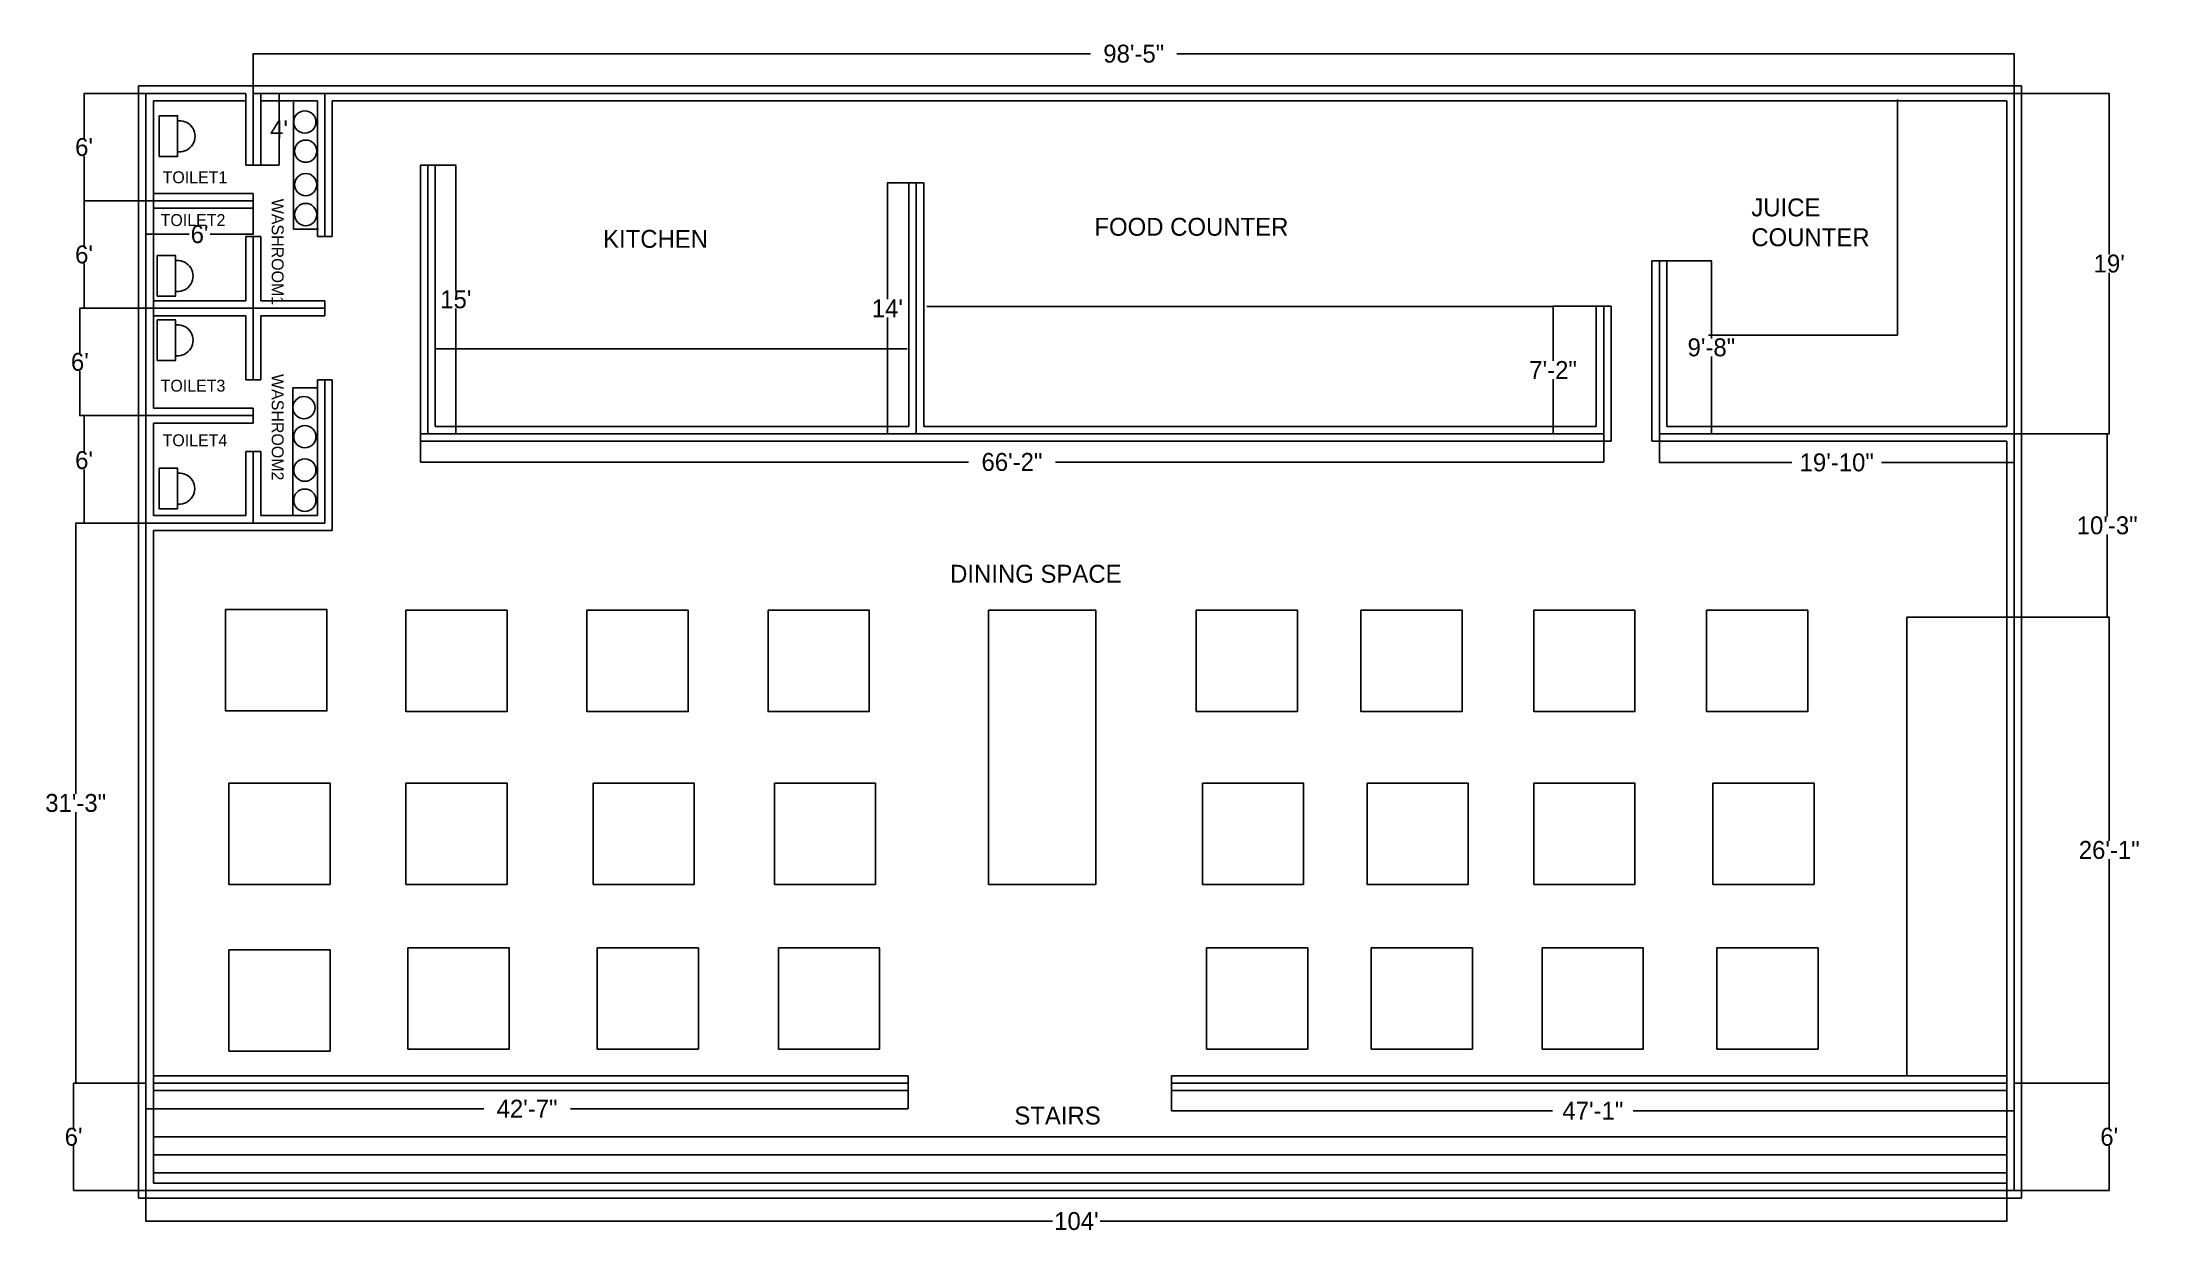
# Model space of a CAD drawing. Header units: feet. Extents: x 295 to 1705, y -1072 to -274.
import ezdxf

# ---------------------------------------------------------------- set-up
doc = ezdxf.new("R2010")
doc.units = ezdxf.units.FT
doc.header["$MEASUREMENT"] = 0
doc.dimstyles.get("Standard").update_dxf_attribs({"dimtxt": 12, "dimasz": 0.18, "dimexe": 0.18, "dimexo": 0.0625, "dimgap": 0.09, "dimtad": 0, "dimtih": 1, "dimtoh": 1, "dimdec": 0, "dimzin": 0, "dimdsep": 46, "dimlunit": 4, "dimtxsty": 'Standard', "dimcen": 0.09, "dimadec": 0, "dimazin": 0, "dimtfac": 1, "dimtdec": 0, "dimtofl": 0, "dimtmove": 0, "dimatfit": 3, "dimfxl": 1, "dimtolj": 1, "dimtzin": 0, "dimarcsym": 0})

# ---------------------------------------------------------------- blocks, each defined once
blk = doc.blocks.new('*D13')
at = {"color": 0, "lineweight": -2}
for p, q in [((1618.4, -308.3), (1682.4, -308.3)), ((1682.2, -308.5), (1682.2, -416.3)), ((1682.2, -536.3), (1682.2, -428.5)), ((1618.4, -536.5), (1682.4, -536.5))]:
    blk.add_line(p, q, dxfattribs=at)
at = {"color": 0}
for points in [[(1682.2, -308.5), (1682.2, -308.5), (1682.2, -308.3)], [(1682.2, -536.3), (1682.2, -536.3), (1682.2, -536.5)]]:
    blk.add_solid(points, dxfattribs=at)
at = {"layer": 'Defpoints', "color": 0}
for p in [(1618.4, -308.3), (1618.4, -536.5), (1682.2, -536.5)]:
    blk.add_point(p, dxfattribs=at)
at = {"color": 0, "insert": (1682.2, -422.4), "char_height": 12, "attachment_point": 5}
blk.add_mtext("\\A1;19'", dxfattribs=at)
blk = doc.blocks.new('*D14')
at = {"color": 0, "lineweight": -2}
for p, q in [((1618.4, -536.5), (1681, -536.5)), ((1680.8, -536.7), (1680.8, -591.8)), ((1680.8, -659.1), (1680.8, -604)), ((1618.4, -659.3), (1681, -659.3))]:
    blk.add_line(p, q, dxfattribs=at)
at = {"color": 0}
for points in [[(1680.8, -536.7), (1680.9, -536.7), (1680.8, -536.5)], [(1680.8, -659.1), (1680.9, -659.1), (1680.8, -659.3)]]:
    blk.add_solid(points, dxfattribs=at)
at = {"layer": 'Defpoints', "color": 0}
for p in [(1618.4, -536.5), (1680.8, -536.5), (1618.4, -659.3)]:
    blk.add_point(p, dxfattribs=at)
at = {"color": 0, "insert": (1680.8, -597.9), "char_height": 12, "attachment_point": 5}
blk.add_mtext('\\A1;10\'-3"', dxfattribs=at)
blk = doc.blocks.new('*D15')
at = {"color": 0, "lineweight": -2}
for p, q in [((1618.4, -659.3), (1682.4, -659.3)), ((1682.2, -659.4), (1682.2, -809.4)), ((1682.2, -971.6), (1682.2, -821.6)), ((1618.4, -971.8), (1682.4, -971.8))]:
    blk.add_line(p, q, dxfattribs=at)
at = {"color": 0}
for points in [[(1682.2, -659.4), (1682.2, -659.4), (1682.2, -659.3)], [(1682.2, -971.6), (1682.2, -971.6), (1682.2, -971.8)]]:
    blk.add_solid(points, dxfattribs=at)
at = {"layer": 'Defpoints', "color": 0}
for p in [(1618.4, -659.3), (1618.4, -971.8), (1682.2, -971.8)]:
    blk.add_point(p, dxfattribs=at)
at = {"color": 0, "insert": (1682.2, -815.5), "char_height": 12, "attachment_point": 5}
blk.add_mtext('\\A1;26\'-1"', dxfattribs=at)
blk = doc.blocks.new('*D16')
at = {"color": 0, "lineweight": -2}
for p, q in [((1618.4, -971.8), (1682.4, -971.8)), ((1682.2, -971.9), (1682.2, -1001.7)), ((1682.2, -1043.6), (1682.2, -1013.9)), ((1618.4, -1043.8), (1682.4, -1043.8))]:
    blk.add_line(p, q, dxfattribs=at)
at = {"color": 0}
for points in [[(1682.2, -971.9), (1682.2, -971.9), (1682.2, -971.8)], [(1682.2, -1043.6), (1682.2, -1043.6), (1682.2, -1043.8)]]:
    blk.add_solid(points, dxfattribs=at)
at = {"layer": 'Defpoints', "color": 0}
for p in [(1618.4, -971.8), (1618.4, -1043.8), (1682.2, -1043.8)]:
    blk.add_point(p, dxfattribs=at)
at = {"color": 0, "insert": (1682.2, -1007.8), "char_height": 12, "attachment_point": 5}
blk.add_mtext("\\A1;6'", dxfattribs=at)
blk = doc.blocks.new('*D17')
at = {"color": 0, "lineweight": -2}
for p, q in [((365.1, -308.3), (323.4, -308.3)), ((323.6, -308.5), (323.6, -338.2)), ((323.6, -380.1), (323.6, -350.4)), ((365.1, -380.3), (323.4, -380.3))]:
    blk.add_line(p, q, dxfattribs=at)
at = {"color": 0}
for points in [[(323.5, -308.5), (323.6, -308.5), (323.6, -308.3)], [(323.5, -380.1), (323.6, -380.1), (323.6, -380.3)]]:
    blk.add_solid(points, dxfattribs=at)
at = {"layer": 'Defpoints', "color": 0}
for p in [(323.6, -308.3), (365.1, -308.3), (365.1, -380.3)]:
    blk.add_point(p, dxfattribs=at)
at = {"color": 0, "insert": (323.6, -344.3), "char_height": 12, "attachment_point": 5}
blk.add_mtext("\\A1;6'", dxfattribs=at)
blk = doc.blocks.new('*D18')
at = {"color": 0, "lineweight": -2}
for p, q in [((365.1, -380.3), (323.4, -380.3)), ((323.6, -380.5), (323.6, -410.2)), ((323.6, -452.1), (323.6, -422.4)), ((365.1, -452.3), (323.4, -452.3))]:
    blk.add_line(p, q, dxfattribs=at)
at = {"color": 0}
for points in [[(323.5, -380.5), (323.6, -380.5), (323.6, -380.3)], [(323.5, -452.1), (323.6, -452.1), (323.6, -452.3)]]:
    blk.add_solid(points, dxfattribs=at)
at = {"layer": 'Defpoints', "color": 0}
for p in [(323.6, -380.3), (365.1, -380.3), (365.1, -452.3)]:
    blk.add_point(p, dxfattribs=at)
at = {"color": 0, "insert": (323.6, -416.3), "char_height": 12, "attachment_point": 5}
blk.add_mtext("\\A1;6'", dxfattribs=at)
blk = doc.blocks.new('*D19')
at = {"color": 0, "lineweight": -2}
for p, q in [((365.1, -452.3), (320.6, -452.3)), ((320.8, -452.5), (320.8, -482.2)), ((320.8, -524.1), (320.8, -494.4)), ((365.1, -524.3), (320.6, -524.3))]:
    blk.add_line(p, q, dxfattribs=at)
at = {"color": 0}
for points in [[(320.8, -452.5), (320.8, -452.5), (320.8, -452.3)], [(320.8, -524.1), (320.8, -524.1), (320.8, -524.3)]]:
    blk.add_solid(points, dxfattribs=at)
at = {"layer": 'Defpoints', "color": 0}
for p in [(320.8, -452.3), (365.1, -452.3), (365.1, -524.3)]:
    blk.add_point(p, dxfattribs=at)
at = {"color": 0, "insert": (320.8, -488.3), "char_height": 12, "attachment_point": 5}
blk.add_mtext("\\A1;6'", dxfattribs=at)
blk = doc.blocks.new('*D20')
at = {"color": 0, "lineweight": -2}
for p, q in [((365.1, -524.3), (323.4, -524.3)), ((323.6, -524.5), (323.6, -548.1)), ((323.6, -596.1), (323.6, -560.3)), ((365.1, -596.3), (323.4, -596.3))]:
    blk.add_line(p, q, dxfattribs=at)
at = {"color": 0}
for points in [[(323.5, -524.5), (323.6, -524.5), (323.6, -524.3)], [(323.5, -596.1), (323.6, -596.1), (323.6, -596.3)]]:
    blk.add_solid(points, dxfattribs=at)
at = {"layer": 'Defpoints', "color": 0}
for p in [(323.6, -524.3), (365.1, -524.3), (365.1, -596.3)]:
    blk.add_point(p, dxfattribs=at)
at = {"color": 0, "insert": (323.6, -554.2), "char_height": 12, "attachment_point": 5}
blk.add_mtext("\\A1;6'", dxfattribs=at)
blk = doc.blocks.new('*D21')
at = {"color": 0, "lineweight": -2}
for p, q in [((365.1, -596.3), (317.9, -596.3)), ((318, -596.5), (318, -777.9)), ((318, -971.6), (318, -790.1)), ((365.1, -971.8), (317.9, -971.8))]:
    blk.add_line(p, q, dxfattribs=at)
at = {"color": 0}
for points in [[(318, -596.5), (318.1, -596.5), (318, -596.3)], [(318, -971.6), (318.1, -971.6), (318, -971.8)]]:
    blk.add_solid(points, dxfattribs=at)
at = {"layer": 'Defpoints', "color": 0}
for p in [(365.1, -596.3), (318, -971.8), (365.1, -971.8)]:
    blk.add_point(p, dxfattribs=at)
at = {"color": 0, "insert": (318, -784), "char_height": 12, "attachment_point": 5}
blk.add_mtext('\\A1;31\'-3"', dxfattribs=at)
blk = doc.blocks.new('*D22')
at = {"color": 0, "lineweight": -2}
for p, q in [((365.1, -971.8), (316.5, -971.8)), ((316.6, -971.9), (316.6, -1001.7)), ((316.6, -1043.6), (316.6, -1013.9)), ((365.1, -1043.8), (316.5, -1043.8))]:
    blk.add_line(p, q, dxfattribs=at)
at = {"color": 0}
for points in [[(316.6, -971.9), (316.7, -971.9), (316.6, -971.8)], [(316.6, -1043.6), (316.7, -1043.6), (316.6, -1043.8)]]:
    blk.add_solid(points, dxfattribs=at)
at = {"layer": 'Defpoints', "color": 0}
for p in [(365.1, -971.8), (316.6, -1043.8), (365.1, -1043.8)]:
    blk.add_point(p, dxfattribs=at)
at = {"color": 0, "insert": (316.6, -1007.8), "char_height": 12, "attachment_point": 5}
blk.add_mtext("\\A1;6'", dxfattribs=at)
blk = doc.blocks.new('*D24')
at = {"color": 0, "lineweight": -2}
for p, q in [((365.1, -380.3), (365.1, -402.9)), ((437.1, -380.3), (437.1, -402.9)), ((365.3, -402.7), (394.1, -402.7)), ((437, -402.7), (408.2, -402.7))]:
    blk.add_line(p, q, dxfattribs=at)
at = {"color": 0}
for points in [[(365.3, -402.7), (365.3, -402.7), (365.1, -402.7)], [(437, -402.7), (437, -402.7), (437.1, -402.7)]]:
    blk.add_solid(points, dxfattribs=at)
at = {"layer": 'Defpoints', "color": 0}
for p in [(365.1, -380.3), (437.1, -380.3), (365.1, -402.7)]:
    blk.add_point(p, dxfattribs=at)
at = {"color": 0, "insert": (401.1, -402.7), "char_height": 12, "attachment_point": 5}
blk.add_mtext("\\A1;6'", dxfattribs=at)
blk = doc.blocks.new('*D25')
at = {"color": 0, "lineweight": -2}
for p, q in [((437.2, -308.3), (454.6, -308.3)), ((454.4, -308.5), (454.4, -326.2)), ((454.4, -356.1), (454.4, -338.4)), ((437.2, -356.3), (454.6, -356.3))]:
    blk.add_line(p, q, dxfattribs=at)
at = {"color": 0}
for points in [[(454.4, -308.5), (454.5, -308.5), (454.4, -308.3)], [(454.4, -356.1), (454.5, -356.1), (454.4, -356.3)]]:
    blk.add_solid(points, dxfattribs=at)
at = {"layer": 'Defpoints', "color": 0}
for p in [(437.1, -308.3), (454.4, -308.3), (437.1, -356.3)]:
    blk.add_point(p, dxfattribs=at)
at = {"color": 0, "insert": (454.4, -332.3), "char_height": 12, "attachment_point": 5}
blk.add_mtext("\\A1;4'", dxfattribs=at)
blk = doc.blocks.new('*D28')
at = {"color": 0, "lineweight": -2}
for p, q in [((549.2, -536.6), (549.2, -555.5)), ((1343.1, -536.6), (1343.1, -555.5)), ((549.3, -555.4), (917, -555.4)), ((1342.9, -555.4), (975.2, -555.4))]:
    blk.add_line(p, q, dxfattribs=at)
at = {"color": 0}
for points in [[(549.3, -555.3), (549.3, -555.4), (549.2, -555.4)], [(1342.9, -555.3), (1342.9, -555.4), (1343.1, -555.4)]]:
    blk.add_solid(points, dxfattribs=at)
at = {"layer": 'Defpoints', "color": 0}
for p in [(549.2, -536.5), (1343.1, -536.5), (1343.1, -555.4)]:
    blk.add_point(p, dxfattribs=at)
at = {"color": 0, "insert": (946.1, -555.4), "char_height": 12, "attachment_point": 5}
blk.add_mtext('\\A1;66\'-2"', dxfattribs=at)
blk = doc.blocks.new('*D29')
at = {"color": 0, "lineweight": -2}
for p, q in [((549.2, -356.3), (573.2, -356.3)), ((573, -356.5), (573, -440.3)), ((573, -536.3), (573, -452.5)), ((549.2, -536.5), (573.2, -536.5))]:
    blk.add_line(p, q, dxfattribs=at)
at = {"color": 0}
for points in [[(573, -356.5), (573, -356.5), (573, -356.3)], [(573, -536.3), (573, -536.3), (573, -536.5)]]:
    blk.add_solid(points, dxfattribs=at)
at = {"layer": 'Defpoints', "color": 0}
for p in [(549.2, -356.3), (549.2, -536.5), (573, -536.5)]:
    blk.add_point(p, dxfattribs=at)
at = {"color": 0, "insert": (573, -446.4), "char_height": 12, "attachment_point": 5}
blk.add_mtext("\\A1;15'", dxfattribs=at)
blk = doc.blocks.new('*D30')
at = {"color": 0, "lineweight": -2}
for p, q in [((881.9, -368.3), (862.3, -368.3)), ((862.5, -368.5), (862.5, -446.3)), ((862.5, -536.3), (862.5, -458.5)), ((881.9, -536.5), (862.3, -536.5))]:
    blk.add_line(p, q, dxfattribs=at)
at = {"color": 0}
for points in [[(862.4, -368.5), (862.5, -368.5), (862.5, -368.3)], [(862.4, -536.3), (862.5, -536.3), (862.5, -536.5)]]:
    blk.add_solid(points, dxfattribs=at)
at = {"layer": 'Defpoints', "color": 0}
for p in [(862.5, -368.3), (881.9, -368.3), (881.9, -536.5)]:
    blk.add_point(p, dxfattribs=at)
at = {"color": 0, "insert": (862.5, -452.4), "char_height": 12, "attachment_point": 5}
blk.add_mtext("\\A1;14'", dxfattribs=at)
blk = doc.blocks.new('*D31')
at = {"color": 0, "lineweight": -2}
for p, q in [((1343, -451), (1308.9, -451)), ((1309.1, -451.1), (1309.1, -487.6)), ((1309.1, -536.3), (1309.1, -499.8)), ((1343, -536.5), (1308.9, -536.5))]:
    blk.add_line(p, q, dxfattribs=at)
at = {"color": 0}
for points in [[(1309.1, -451.1), (1309.1, -451.1), (1309.1, -451)], [(1309.1, -536.3), (1309.1, -536.3), (1309.1, -536.5)]]:
    blk.add_solid(points, dxfattribs=at)
at = {"layer": 'Defpoints', "color": 0}
for p in [(1343.1, -451), (1309.1, -536.5), (1343.1, -536.5)]:
    blk.add_point(p, dxfattribs=at)
at = {"color": 0, "insert": (1309.1, -493.7), "char_height": 12, "attachment_point": 5}
blk.add_mtext('\\A1;7\'-2"', dxfattribs=at)
blk = doc.blocks.new('*D32')
at = {"color": 0, "lineweight": -2}
for p, q in [((1380.4, -420.6), (1415.5, -420.6)), ((1415.3, -420.8), (1415.3, -472.5)), ((1415.3, -536.3), (1415.3, -484.6)), ((1380.4, -536.5), (1415.5, -536.5))]:
    blk.add_line(p, q, dxfattribs=at)
at = {"color": 0}
for points in [[(1415.3, -420.8), (1415.3, -420.8), (1415.3, -420.6)], [(1415.3, -536.3), (1415.3, -536.3), (1415.3, -536.5)]]:
    blk.add_solid(points, dxfattribs=at)
at = {"layer": 'Defpoints', "color": 0}
for p in [(1380.4, -420.6), (1380.4, -536.5), (1415.3, -536.5)]:
    blk.add_point(p, dxfattribs=at)
at = {"color": 0, "insert": (1415.3, -478.6), "char_height": 12, "attachment_point": 5}
blk.add_mtext('\\A1;9\'-8"', dxfattribs=at)
blk = doc.blocks.new('*D33')
at = {"color": 0, "lineweight": -2}
for p, q in [((1380.4, -536.6), (1380.4, -555.8)), ((1618.4, -536.6), (1618.4, -555.8)), ((1380.6, -555.7), (1469.3, -555.7)), ((1618.2, -555.7), (1529.5, -555.7))]:
    blk.add_line(p, q, dxfattribs=at)
at = {"color": 0}
for points in [[(1380.6, -555.6), (1380.6, -555.7), (1380.4, -555.7)], [(1618.2, -555.6), (1618.2, -555.7), (1618.4, -555.7)]]:
    blk.add_solid(points, dxfattribs=at)
at = {"layer": 'Defpoints', "color": 0}
for p in [(1380.4, -536.5), (1618.4, -536.5), (1380.4, -555.7)]:
    blk.add_point(p, dxfattribs=at)
at = {"color": 0, "insert": (1499.4, -555.7), "char_height": 12, "attachment_point": 5}
blk.add_mtext('\\A1;19\'-10"', dxfattribs=at)
blk = doc.blocks.new('*D34')
at = {"color": 0, "lineweight": -2}
for p, q in [((1053.1, -971.8), (1053.1, -990.5)), ((1618.4, -971.8), (1618.4, -990.5)), ((1053.3, -990.3), (1308.7, -990.3)), ((1618.2, -990.3), (1362.8, -990.3))]:
    blk.add_line(p, q, dxfattribs=at)
at = {"color": 0}
for points in [[(1053.3, -990.3), (1053.3, -990.4), (1053.1, -990.3)], [(1618.2, -990.3), (1618.2, -990.4), (1618.4, -990.3)]]:
    blk.add_solid(points, dxfattribs=at)
at = {"layer": 'Defpoints', "color": 0}
for p in [(1053.1, -971.8), (1618.4, -971.8), (1618.4, -990.3)]:
    blk.add_point(p, dxfattribs=at)
at = {"color": 0, "insert": (1335.8, -990.3), "char_height": 12, "attachment_point": 5}
blk.add_mtext('\\A1;47\'-1"', dxfattribs=at)
blk = doc.blocks.new('*D35')
at = {"color": 0, "lineweight": -2}
for p, q in [((365.1, -971.8), (365.1, -989.1)), ((876.4, -971.8), (876.4, -989.1)), ((365.3, -988.9), (591.7, -988.9)), ((876.2, -988.9), (649.9, -988.9))]:
    blk.add_line(p, q, dxfattribs=at)
at = {"color": 0}
for points in [[(365.3, -988.9), (365.3, -989), (365.1, -988.9)], [(876.2, -988.9), (876.2, -989), (876.4, -988.9)]]:
    blk.add_solid(points, dxfattribs=at)
at = {"layer": 'Defpoints', "color": 0}
for p in [(365.1, -971.8), (876.4, -971.8), (365.1, -988.9)]:
    blk.add_point(p, dxfattribs=at)
at = {"color": 0, "insert": (620.8, -988.9), "char_height": 12, "attachment_point": 5}
blk.add_mtext('\\A1;42\'-7"', dxfattribs=at)
blk = doc.blocks.new('*D37')
at = {"color": 0, "lineweight": -2}
for p, q in [((437.1, -308.2), (437.1, -281.5)), ((437.3, -281.7), (998.7, -281.7)), ((1618.2, -281.7), (1056.8, -281.7)), ((1618.4, -308.2), (1618.4, -281.5))]:
    blk.add_line(p, q, dxfattribs=at)
at = {"color": 0}
for points in [[(437.3, -281.7), (437.3, -281.8), (437.1, -281.7)], [(1618.2, -281.7), (1618.2, -281.8), (1618.4, -281.7)]]:
    blk.add_solid(points, dxfattribs=at)
at = {"layer": 'Defpoints', "color": 0}
for p in [(437.1, -281.7), (437.1, -308.3), (1618.4, -308.3)]:
    blk.add_point(p, dxfattribs=at)
at = {"color": 0, "insert": (1027.8, -281.7), "char_height": 12, "attachment_point": 5}
blk.add_mtext('\\A1;98\'-5"', dxfattribs=at)
blk = doc.blocks.new('*D38')
at = {"color": 0, "lineweight": -2}
for p, q in [((365.1, -1043.8), (365.1, -1064.5)), ((1613.4, -1043.8), (1613.4, -1064.5)), ((365.3, -1064.3), (973.2, -1064.3)), ((1613.2, -1064.3), (1005.3, -1064.3))]:
    blk.add_line(p, q, dxfattribs=at)
at = {"color": 0}
for points in [[(365.3, -1064.3), (365.3, -1064.4), (365.1, -1064.3)], [(1613.2, -1064.3), (1613.2, -1064.4), (1613.4, -1064.3)]]:
    blk.add_solid(points, dxfattribs=at)
at = {"layer": 'Defpoints', "color": 0}
for p in [(365.1, -1043.8), (1613.4, -1043.8), (365.1, -1064.3)]:
    blk.add_point(p, dxfattribs=at)
at = {"color": 0, "insert": (989.3, -1064.3), "char_height": 12, "attachment_point": 5}
blk.add_mtext("\\A1;104'", dxfattribs=at)

msp = doc.modelspace()

# ---------------------------------------------------------------- linework, layer by layer
for p, q in [((360.1, -308.3), (360.1, -303.3)), ((365.1, -303.3), (360.1, -303.3)), ((360.1, -308.3), (360.1, -380.3)), ((365.1, -303.3), (1618.4, -303.3)), ((365.1, -303.3), (1618.4, -303.3)), ((365.1, -308.3), (365.1, -380.3)), ((370.1, -308.3), (365.1, -308.3)), ((370.1, -308.3), (432.1, -308.3)), ((432.1, -308.3), (432.1, -356.3)), ((437.1, -308.3), (437.1, -356.3)), ((437.1, -308.3), (1618.4, -308.3)), ((442.1, -308.3), (442.1, -356.3)), ((485.1, -404.3), (485.1, -308.3)), ((1618.4, -303.3), (1623.4, -303.3)), ((1618.4, -308.3), (1618.4, -536.5)), ((1623.4, -308.3), (1623.4, -303.3)), ((1623.4, -308.3), (1623.4, -536.5)), ((370.1, -313.3), (432.1, -313.3)), ((370.1, -313.3), (370.1, -380.3)), ((442.1, -313.3), (480.1, -313.3)), ((464.2, -314.2), (464.2, -399.3)), ((480.1, -404.3), (480.1, -313.3)), ((490.1, -404.3), (490.1, -313.3)), ((490.1, -313.3), (1613.4, -313.3)), ((1540.1, -470.4), (1540.1, -312.3)), ((1613.4, -313.3), (1613.4, -531.5)), ((432.1, -356.3), (442.1, -356.3)), ((549.2, -356.3), (549.2, -536.5)), ((554.2, -356.3), (554.2, -536.5)), ((559.2, -356.3), (559.2, -531.5)), ((360.1, -380.3), (360.1, -452.3)), ((365.1, -380.3), (365.1, -452.3)), ((365.1, -380.3), (437.1, -380.3)), ((370.1, -375.3), (437.1, -375.3)), ((370.1, -380.3), (370.1, -452.3)), ((437.1, -375.3), (437.1, -385.3)), ((876.9, -368.3), (876.9, -531.5)), ((881.9, -368.3), (881.9, -536.5)), ((881.9, -368.3), (886.9, -368.3)), ((886.9, -368.3), (886.9, -531.5)), ((370.1, -385.3), (437.1, -385.3)), ((432.1, -447.3), (432.1, -404.3)), ((432.1, -404.3), (442.1, -404.3)), ((437.1, -452.3), (437.1, -404.3)), ((442.1, -447.3), (442.1, -404.3)), ((464.2, -399.3), (480.9, -399.3)), ((480.1, -404.3), (490.1, -404.3)), ((1375.4, -420.6), (1375.4, -536.5)), ((1375.4, -420.6), (1385.4, -420.6)), ((1380.4, -420.6), (1380.4, -536.5)), ((1385.4, -420.6), (1385.4, -531.5)), ((370.1, -447.3), (432.1, -447.3)), ((442.1, -447.3), (485.1, -447.3)), ((485.1, -447.3), (485.1, -457.3)), ((1338.1, -451), (1338.1, -531.5)), ((1348.1, -451), (1338.1, -451)), ((1343.1, -451), (1343.1, -536.5)), ((1348.1, -451), (1348.1, -536.5)), ((360.1, -452.3), (360.1, -524.3)), ((365.1, -452.3), (365.1, -524.3)), ((365.1, -452.3), (485.1, -452.3)), ((370.1, -452.3), (370.1, -519.3)), ((370.1, -457.3), (432.1, -457.3)), ((432.1, -500.3), (432.1, -457.3)), ((437.1, -500.3), (437.1, -452.3)), ((442.1, -500.3), (442.1, -457.3)), ((442.1, -457.3), (485.1, -457.3)), ((1309.1, -451.1), (888.9, -451.1)), ((1413.3, -470.4), (1540.1, -470.4)), ((559.3, -479.5), (875.8, -479.5)), ((432.1, -500.3), (442.1, -500.3)), ((480.3, -505.6), (463.7, -505.6)), ((463.7, -505.6), (463.7, -590.7)), ((480.1, -500.3), (480.1, -591.3)), ((480.1, -500.3), (490.1, -500.3)), ((485.1, -500.3), (485.1, -596.3)), ((490.1, -601.3), (490.1, -500.3)), ((370.1, -519.3), (437.1, -519.3)), ((437.1, -519.3), (437.1, -529.3)), ((360.1, -524.3), (360.1, -596.3)), ((365.1, -524.3), (365.1, -596.3)), ((365.1, -524.3), (437.1, -524.3)), ((370.1, -529.3), (370.1, -591.3)), ((370.1, -529.3), (437.1, -529.3)), ((559.2, -531.5), (876.9, -531.5)), ((886.9, -531.5), (1338.1, -531.5)), ((1385.4, -531.5), (1613.4, -531.5)), ((432.1, -548.3), (432.1, -591.3)), ((432.1, -548.3), (442.1, -548.3)), ((437.1, -548.3), (437.1, -596.3)), ((442.1, -548.3), (442.1, -591.3)), ((549.2, -536.5), (1343.1, -536.5)), ((549.2, -541.5), (1343.1, -541.5)), ((1343.1, -541.5), (1348.1, -541.5)), ((1348.1, -536.5), (1348.1, -541.5)), ((1375.4, -536.5), (1375.4, -541.5)), ((1380.4, -541.5), (1375.4, -541.5)), ((1380.4, -536.5), (1618.4, -536.5)), ((1380.4, -541.5), (1613.4, -541.5)), ((1613.4, -541.5), (1613.4, -659.3)), ((1618.4, -536.5), (1618.4, -659.3)), ((1623.4, -536.5), (1623.4, -659.3)), ((370.1, -591.3), (432.1, -591.3)), ((370.1, -591.3), (432.1, -591.3)), ((370.1, -591.3), (432.1, -591.3)), ((442.1, -591.3), (480.1, -591.3)), ((442.1, -591.3), (480.1, -591.3)), ((442.1, -591.3), (480.1, -591.3)), ((360.1, -971.8), (360.1, -596.3)), ((365.1, -596.3), (485.1, -596.3)), ((365.1, -971.8), (365.1, -596.3)), ((370.1, -971.8), (370.1, -601.3)), ((370.1, -601.3), (485.1, -601.3)), ((485.1, -601.3), (490.1, -601.3)), ((930.3, -654.8), (1002.3, -654.8)), ((1002.3, -838.6), (1002.3, -654.8)), ((1618.4, -659.3), (1546.4, -659.3)), ((1546.4, -659.3), (1546.4, -966.8)), ((1584.7, -659.3), (1584.7, -659.3)), ((1613.4, -659.3), (1613.4, -971.8)), ((1618.4, -659.3), (1618.4, -971.8)), ((1623.4, -659.3), (1623.4, -971.8)), ((930.3, -722.7), (930.3, -838.6)), ((930.3, -838.6), (1002.3, -838.6)), ((360.1, -1043.8), (360.1, -971.8)), ((365.1, -1043.8), (365.1, -971.8)), ((876.4, -966.8), (370.1, -966.8)), ((876.4, -971.8), (370.1, -971.8)), ((370.1, -1038.8), (370.1, -971.8)), ((876.4, -966.8), (876.4, -976.8)), ((1613.4, -966.8), (1053.1, -966.8)), ((1053.1, -966.8), (1053.1, -976.8)), ((1613.4, -971.8), (1053.1, -971.8)), ((1613.4, -971.8), (1613.4, -1043.8)), ((1618.4, -971.8), (1618.4, -1043.8)), ((1623.4, -971.8), (1623.4, -1043.8)), ((876.4, -976.8), (370.1, -976.8)), ((1613.4, -976.8), (1053.1, -976.8)), ((1613.4, -1007.8), (370.1, -1007.8)), ((1613.4, -1019.8), (370.1, -1019.8)), ((1613.4, -1031.8), (370.1, -1031.8)), ((370.1, -1038.8), (1613.4, -1038.8)), ((360.1, -1043.8), (360.1, -1048.8)), ((365.1, -1048.8), (360.1, -1048.8)), ((365.1, -1043.8), (1613.4, -1043.8)), ((365.1, -1048.8), (1618.4, -1048.8)), ((1613.4, -1043.8), (1618.4, -1043.8)), ((1618.4, -1048.8), (1623.4, -1048.8)), ((1623.4, -1043.8), (1623.4, -1048.8))]:
    msp.add_line(p, q)
for points in [[(374.1, -323.3), (386.4, -323.3), (386.4, -350.5), (374.1, -350.5)], [(372.7, -417), (385, -417), (385, -444.2), (372.7, -444.2)], [(372.7, -460.1), (385, -460.1), (385, -487.3), (372.7, -487.3)], [(373.9, -559.5), (386.2, -559.5), (386.2, -586.7), (373.9, -586.7)], [(418.6, -654.3), (418.6, -722.2), (486.5, -722.2), (486.5, -654.3)], [(539.5, -654.8), (539.5, -722.7), (607.4, -722.7), (607.4, -654.8)], [(661, -654.8), (661, -722.7), (728.9, -722.7), (728.9, -654.8)], [(782.5, -654.8), (782.5, -722.7), (850.4, -722.7), (850.4, -654.8)], [(1069.7, -654.8), (1069.7, -722.7), (1137.6, -722.7), (1137.6, -654.8)], [(1180.2, -654.8), (1180.2, -722.7), (1248.1, -722.7), (1248.1, -654.8)], [(1296.2, -654.8), (1296.2, -722.7), (1364, -722.7), (1364, -654.8)], [(1412.1, -654.8), (1412.1, -722.7), (1480, -722.7), (1480, -654.8)], [(420.8, -770.7), (420.8, -838.6), (488.6, -838.6), (488.6, -770.7)], [(539.5, -770.7), (539.5, -838.6), (607.4, -838.6), (607.4, -770.7)], [(665.2, -770.7), (665.2, -838.6), (733, -838.6), (733, -770.7)], [(786.7, -770.7), (786.7, -838.6), (854.5, -838.6), (854.5, -770.7)], [(1073.9, -770.7), (1073.9, -838.6), (1141.7, -838.6), (1141.7, -770.7)], [(1184.3, -770.7), (1184.3, -838.6), (1252.2, -838.6), (1252.2, -770.7)], [(1296.2, -770.7), (1296.2, -838.6), (1364, -838.6), (1364, -770.7)], [(1416.3, -770.7), (1416.3, -838.6), (1484.2, -838.6), (1484.2, -770.7)], [(420.8, -882.4), (420.8, -950.3), (488.6, -950.3), (488.6, -882.4)], [(540.9, -881.1), (540.9, -948.9), (608.8, -948.9), (608.8, -881.1)], [(667.9, -881.1), (667.9, -948.9), (735.8, -948.9), (735.8, -881.1)], [(789.4, -881.1), (789.4, -948.9), (857.3, -948.9), (857.3, -881.1)], [(1076.6, -881.1), (1076.6, -948.9), (1144.5, -948.9), (1144.5, -881.1)], [(1187.1, -881.1), (1187.1, -948.9), (1255, -948.9), (1255, -881.1)], [(1301.7, -881.1), (1301.7, -948.9), (1369.6, -948.9), (1369.6, -881.1)], [(1419, -881.1), (1419, -948.9), (1486.9, -948.9), (1486.9, -881.1)]]:
    msp.add_lwpolyline(points, close=True)
msp.add_lwpolyline([(930.3, -654.8), (930.3, -722.7)])
for centre in [(471.7, -327.4), (472.3, -347), (472.3, -369.4), (472.3, -389.5), (471.1, -518.9), (471.7, -538.4), (471.7, -560.8), (471.7, -581)]:
    msp.add_circle(centre, 7.47)
for centre in [(387.7, -337), (386.3, -430.7), (386.3, -473.8), (387.5, -573.2)]:
    msp.add_arc(centre, 10.4, 266.4167, 93.5833)

# ---------------------------------------------------------------- texts
at = {"attachment_point": 1}
for s, insert, char_height in [('TOILET1', (376.3, -360.5), 8), ('JUICE \\PCOUNTER', (1442.1, -378.7), 12), ('TOILET2', (375, -389.2), 8), ('FOOD COUNTER', (1001.4, -391.7), 12), ('KITCHEN', (671.8, -399.8), 12), ('TOILET3', (375, -500.2), 8), ('TOILET4', (376.3, -536.8), 8), ('DINING SPACE', (904.6, -624.3), 12), ('STAIRS', (947.7, -987.5), 12)]:
    msp.add_mtext(s, dxfattribs=dict(at, insert=insert, char_height=char_height))
at = {"char_height": 8, "attachment_point": 1, "rotation": 270}
for s, insert in [('WASHROOM1', (457.5, -378.9)), ('WASHROOM2', (457.5, -496.4))]:
    msp.add_mtext(s, dxfattribs=dict(at, insert=insert))

# ---------------------------------------------------------------- dimensions: what is measured, and where the dimension line sits
for base, p1, p2, picture, middle in [((437.1, -281.7), (1618.4, -308.3), (437.1, -308.3), '*D37', (1027.8, -281.7)), ((365.1, -402.7), (437.1, -380.3), (365.1, -380.3), '*D24', (401.1, -402.7)), ((1380.4, -555.7), (1618.4, -536.5), (1380.4, -536.5), '*D33', (1499.4, -555.7)), ((365.1, -988.9), (876.4, -971.8), (365.1, -971.8), '*D35', (620.8, -988.9)), ((1618.4, -990.3), (1053.1, -971.8), (1618.4, -971.8), '*D34', (1335.8, -990.3)), ((365.1, -1064.3), (1613.4, -1043.8), (365.1, -1043.8), '*D38', (989.3, -1064.3))]:
    dim = msp.add_linear_dim(base=base, p1=p1, p2=p2, dimstyle='Standard')
    dim.commit()
    dim.dimension.update_dxf_attribs({"geometry": picture, "text_midpoint": middle})
for base, p1, p2, picture, middle in [((323.6, -308.3), (365.1, -380.3), (365.1, -308.3), '*D17', (323.6, -344.3)), ((1682.2, -536.5), (1618.4, -308.3), (1618.4, -536.5), '*D13', (1682.2, -422.4)), ((573, -536.5), (549.2, -356.3), (549.2, -536.5), '*D29', (573, -446.4)), ((323.6, -380.3), (365.1, -452.3), (365.1, -380.3), '*D18', (323.6, -416.3)), ((320.8, -452.3), (365.1, -524.3), (365.1, -452.3), '*D19', (320.8, -488.3)), ((323.6, -524.3), (365.1, -596.3), (365.1, -524.3), '*D20', (323.6, -554.2)), ((1680.8, -536.5), (1618.4, -659.3), (1618.4, -536.5), '*D14', (1680.8, -597.9)), ((318.0302, -971.7653), (365.143, -596.277), (365.143, -971.7653), '*D21', (318.0302, -784.0211)), ((1682.2102, -971.7653), (1618.3648, -659.261), (1618.3648, -971.7653), '*D15', (1682.2102, -815.5132)), ((316.6, -1043.8), (365.1, -971.8), (365.1, -1043.8), '*D22', (316.6, -1007.8)), ((1682.2, -1043.8), (1618.4, -971.8), (1618.4, -1043.8), '*D16', (1682.2, -1007.8))]:
    dim = msp.add_linear_dim(base=base, p1=p1, p2=p2, angle=90, dimstyle='Standard')
    dim.commit()
    dim.dimension.update_dxf_attribs({"geometry": picture, "text_midpoint": middle, "dimtype": 160})
for base, p1, p2, picture, middle in [((454.4, -308.3), (437.1, -356.3), (437.1, -308.3), '*D25', (454.4, -332.3)), ((862.5, -368.3), (881.9, -536.5), (881.9, -368.3), '*D30', (862.5, -452.4)), ((1415.3, -536.5), (1380.4, -420.6), (1380.4, -536.5), '*D32', (1415.3, -478.6)), ((1309.0924, -536.4919), (1343.0983, -450.9673), (1343.0983, -536.4919), '*D31', (1309.0924, -493.7296))]:
    dim = msp.add_linear_dim(base=base, p1=p1, p2=p2, angle=90, dimstyle='Standard')
    dim.commit()
    dim.dimension.update_dxf_attribs({"geometry": picture, "text_midpoint": middle})
dim = msp.add_linear_dim(base=(1343.1, -555.4), p1=(549.2, -536.5), p2=(1343.1, -536.5), dimstyle='Standard')
dim.commit()
dim.dimension.update_dxf_attribs({"geometry": '*D28', "text_midpoint": (946.1, -555.4), "dimtype": 160})

doc.saveas('drawing.dxf')
